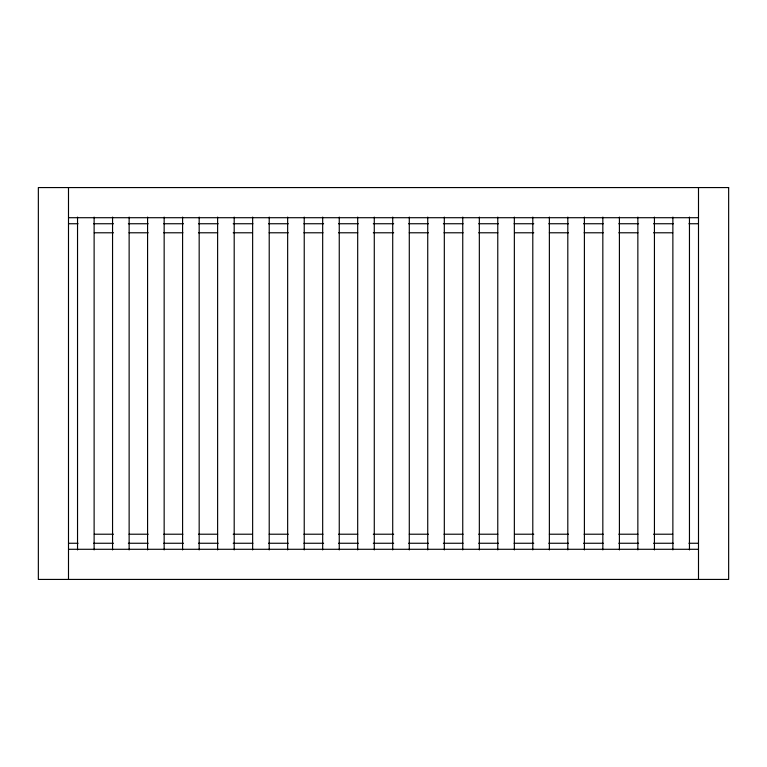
<?xml version="1.0" encoding="UTF-8"?>
<svg xmlns="http://www.w3.org/2000/svg" width="767" height="767" viewBox="0 0 767 767"><rect width="100%" height="100%" fill="white"/><g stroke="black" fill="none" stroke-linecap="round" stroke-linejoin="round"><path stroke-width="1.15" d="M68.493 217.713L698.497 217.713M68.493 223.743L78.071 223.743M93.641 223.743L113.458 223.743M128.377 223.743L148.184 223.743M163.755 223.743L183.476 223.743M198.48 223.743L218.212 223.743M233.206 223.743L252.947 223.743M268.517 223.743L288.296 223.743M303.866 223.743L323.607 223.743M338.592 223.743L358.342 223.743M373.318 223.743L393.672 223.743M408.648 223.743L428.398 223.743M443.384 223.743L463.124 223.743M478.694 223.743L498.473 223.743M514.043 223.743L533.774 223.743M548.779 223.743L568.51 223.743M583.514 223.743L603.236 223.743M618.796 223.743L638.614 223.743M653.532 223.743L673.34 223.743M688.91 223.743L698.497 223.743M94.303 232.785L113.458 232.785M129.029 232.785L148.184 232.785M163.755 232.785L182.92 232.785M198.48 232.785L217.646 232.785M233.206 232.785L252.372 232.785M269.131 232.785L288.296 232.785M303.866 232.785L323.022 232.785M338.592 232.785L357.748 232.785M373.318 232.785L393.672 232.785M409.242 232.785L428.398 232.785M443.968 232.785L463.124 232.785M478.694 232.785L497.85 232.785M514.619 232.785L533.774 232.785M549.345 232.785L568.51 232.785M584.071 232.785L603.236 232.785M618.796 232.785L637.962 232.785M653.532 232.785L672.688 232.785M94.303 534.216L113.458 534.216M129.029 534.216L148.184 534.216M163.755 534.216L182.92 534.216M198.48 534.216L217.646 534.216M233.206 534.216L252.372 534.216M269.131 534.216L288.296 534.216M303.866 534.216L323.022 534.216M338.592 534.216L357.748 534.216M373.318 534.216L393.672 534.216M409.242 534.216L428.398 534.216M443.968 534.216L463.124 534.216M478.694 534.216L497.85 534.216M514.619 534.216L533.774 534.216M549.345 534.216L568.51 534.216M584.071 534.216L603.236 534.216M618.796 534.216L637.962 534.216M653.532 534.216L672.688 534.216M68.493 543.257L78.071 543.257M93.641 543.257L113.458 543.257M128.377 543.257L148.184 543.257M163.755 543.257L183.476 543.257M198.48 543.257L218.212 543.257M233.206 543.257L252.947 543.257M268.517 543.257L288.296 543.257M303.866 543.257L323.607 543.257M338.592 543.257L358.342 543.257M373.318 543.257L393.672 543.257M408.648 543.257L428.398 543.257M443.384 543.257L463.124 543.257M478.694 543.257L498.473 543.257M514.043 543.257L533.774 543.257M548.779 543.257L568.51 543.257M583.514 543.257L603.236 543.257M618.796 543.257L638.614 543.257M653.532 543.257L673.34 543.257M688.91 543.257L698.497 543.257M68.493 549.287L698.497 549.287M698.497 187.57L698.497 579.43M689.456 217.09L689.456 549.91M672.87 217.09L672.87 549.91M654.433 217.09L654.433 549.91M637.856 217.09L637.856 549.91M619.41 217.09L619.41 549.91M602.833 217.09L602.833 549.91M584.396 217.09L584.396 549.91M567.81 217.09L567.81 549.91M549.373 217.09L549.373 549.91M532.797 217.09L532.797 549.91M514.35 217.09L514.35 549.91M497.773 217.09L497.773 549.91M479.337 217.09L479.337 549.91M462.75 217.09L462.75 549.91M444.314 217.09L444.314 549.91M427.737 217.09L427.737 549.91M409.29 217.09L409.29 549.91M392.714 217.09L392.714 549.91M374.277 217.09L374.277 549.91M357.69 217.09L357.69 549.91M339.254 217.09L339.254 549.91M322.677 217.09L322.677 549.91M304.231 217.09L304.231 549.91M287.654 217.09L287.654 549.91M269.217 217.09L269.217 549.91M252.64 217.09L252.64 549.91M234.194 217.09L234.194 549.91M217.617 217.09L217.617 549.91M199.171 217.09L199.171 549.91M182.594 217.09L182.594 549.91M164.157 217.09L164.157 549.91M147.58 217.09L147.58 549.91M129.134 217.09L129.134 549.91M112.557 217.09L112.557 549.91M94.12 217.09L94.12 549.91M77.534 217.09L77.534 549.91M68.493 187.57L68.493 579.43M728.65 187.57L38.35 187.57L38.35 579.43L728.65 579.43L728.65 187.57"/></g></svg>
